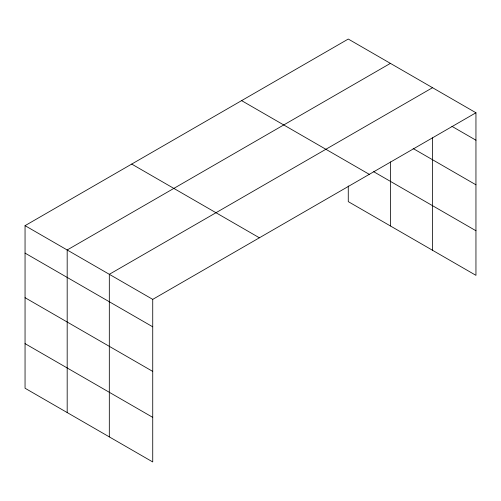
<?xml version="1.0" encoding="UTF-8"?>
<svg xmlns="http://www.w3.org/2000/svg" width="501" height="501" viewBox="0 0 501 501"><rect width="100%" height="100%" fill="white"/><g stroke="black" fill="none" stroke-linecap="round" stroke-linejoin="round"><path stroke-width="0.75" d="M432.538 137.831L432.538 250.281M348.27 185.984L348.27 201.627L475.95 275.343L475.95 112.763L348.27 39.047L25.05 225.657L25.05 388.237L152.73 461.953L152.73 299.373L25.05 225.657M390.404 63.37L67.184 249.98L67.184 412.561M432.538 87.7L109.318 274.31L109.318 436.891M152.73 299.373L475.95 112.763M451.908 126.327L475.95 140.211M413.143 148.54L475.95 184.806M373.683 171.705L475.95 230.748M241.607 100.626L369.287 174.342M131.713 164.077L259.393 237.793M25.05 253.105L152.73 326.815M25.05 297.694L152.73 371.41M25.05 343.642L152.73 417.358M390.404 161.892L390.404 225.957"/></g></svg>
